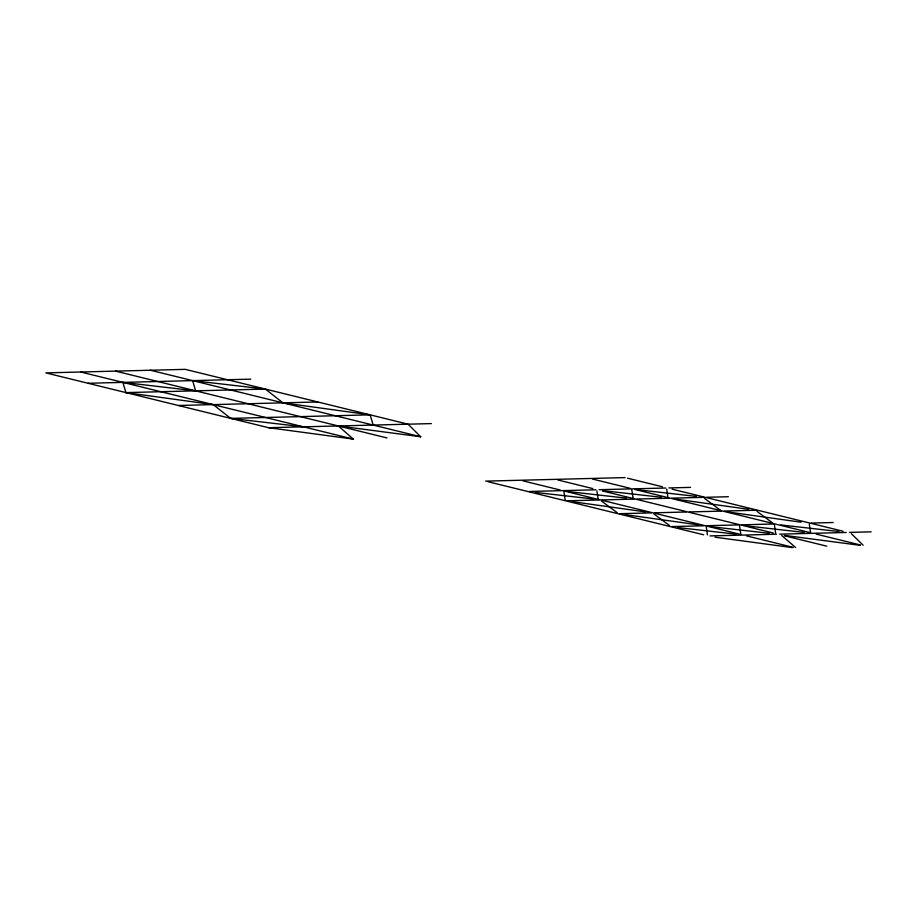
<?xml version="1.0" encoding="UTF-8"?>
<svg xmlns="http://www.w3.org/2000/svg" width="917" height="917" viewBox="0 0 917 917"><rect width="100%" height="100%" fill="white"/><g stroke="black" fill="none" stroke-linecap="round" stroke-linejoin="round"><path stroke-width="1.38" d="M88.021 383.272L250.788 379.145M265.403 389.072L192.616 380.624L195.63 390.837L122.878 382.389L125.938 392.602L265.403 389.072L282.906 402.85L370.136 414.851L373.196 425.064M178.311 405.486L317.775 401.967M125.938 392.602L213.18 404.603L230.683 418.381L370.136 414.851M268.601 427.712L353.343 439.105L338.293 425.947L420.731 436.767L408.065 424.181L185.314 369.356L45.85 372.887L268.601 427.712L431.368 423.597M485.632 481.127L625.096 477.597M529.407 491.466L595.912 489.781M599.145 489.701L665.65 488.016M668.871 487.936L690.57 487.385M567.268 500.808L599.042 499.994M602.137 499.925L633.899 499.112M637.006 499.043L668.768 498.229M671.863 498.16L703.637 497.346M706.732 497.278L728.43 496.727M619.64 513.692L651.402 512.89M654.509 512.809L686.271 512.007M689.366 511.927L721.14 511.124M724.235 511.044L755.998 510.242M672.012 526.576L703.775 525.773M706.869 525.705L738.644 524.891M741.738 524.822L773.501 524.008M811.476 523.057L833.163 522.507M709.999 535.918L776.504 534.233M779.725 534.153L846.231 532.468M849.451 532.387L871.15 531.837M638.186 489.827L696.404 496.418M603.329 490.71L661.547 497.301M568.402 491.592L626.62 498.183M535.425 492.429L593.643 499.02M780.791 524.948L839.009 531.528M745.922 525.831L804.14 532.41M711.065 526.713L769.283 533.293M677.743 527.55L735.961 534.141M230.683 418.381L303.47 426.829M784.746 535.413L860.054 545.317M715.042 537.19L792.632 547.644M676.047 499.169L748.719 509.313M728.419 512.053L801.091 522.197M573.01 501.771L645.671 511.915M625.371 514.666L698.043 524.811M627.503 478.193L662.441 486.789M672.081 489.162L843.032 531.241M150.445 370.239L420.731 436.767M592.634 479.075L629.99 488.268M634.805 489.449L810.571 532.72M816.187 534.095L860.513 545.007M115.542 371.121L386.997 437.936M557.765 479.958L592.714 488.555M602.343 490.927L773.295 533.006M784.287 535.723L826.779 546.177M80.719 372.004L353.343 439.105M522.908 480.84L560.253 490.033M565.067 491.214L740.844 534.485M746.461 535.86L793.125 547.346M488.039 481.723L703.568 534.771M756.938 511.331L772.572 522.919M704.565 498.447L720.2 510.035M653.89 513.944L669.525 525.533M601.518 501.049L617.152 512.637M781.742 535.505L795.669 547.564M851.389 533.728L863.149 545.237M809.31 524.226L810.49 532.25M774.441 525.109L775.633 533.132M739.572 525.991L740.764 534.015M706.262 526.828L707.443 534.863M666.705 489.105L667.897 497.14M631.847 489.987L633.028 498.023M596.91 490.87L598.102 498.905M563.944 491.707L565.124 499.742"/></g></svg>
